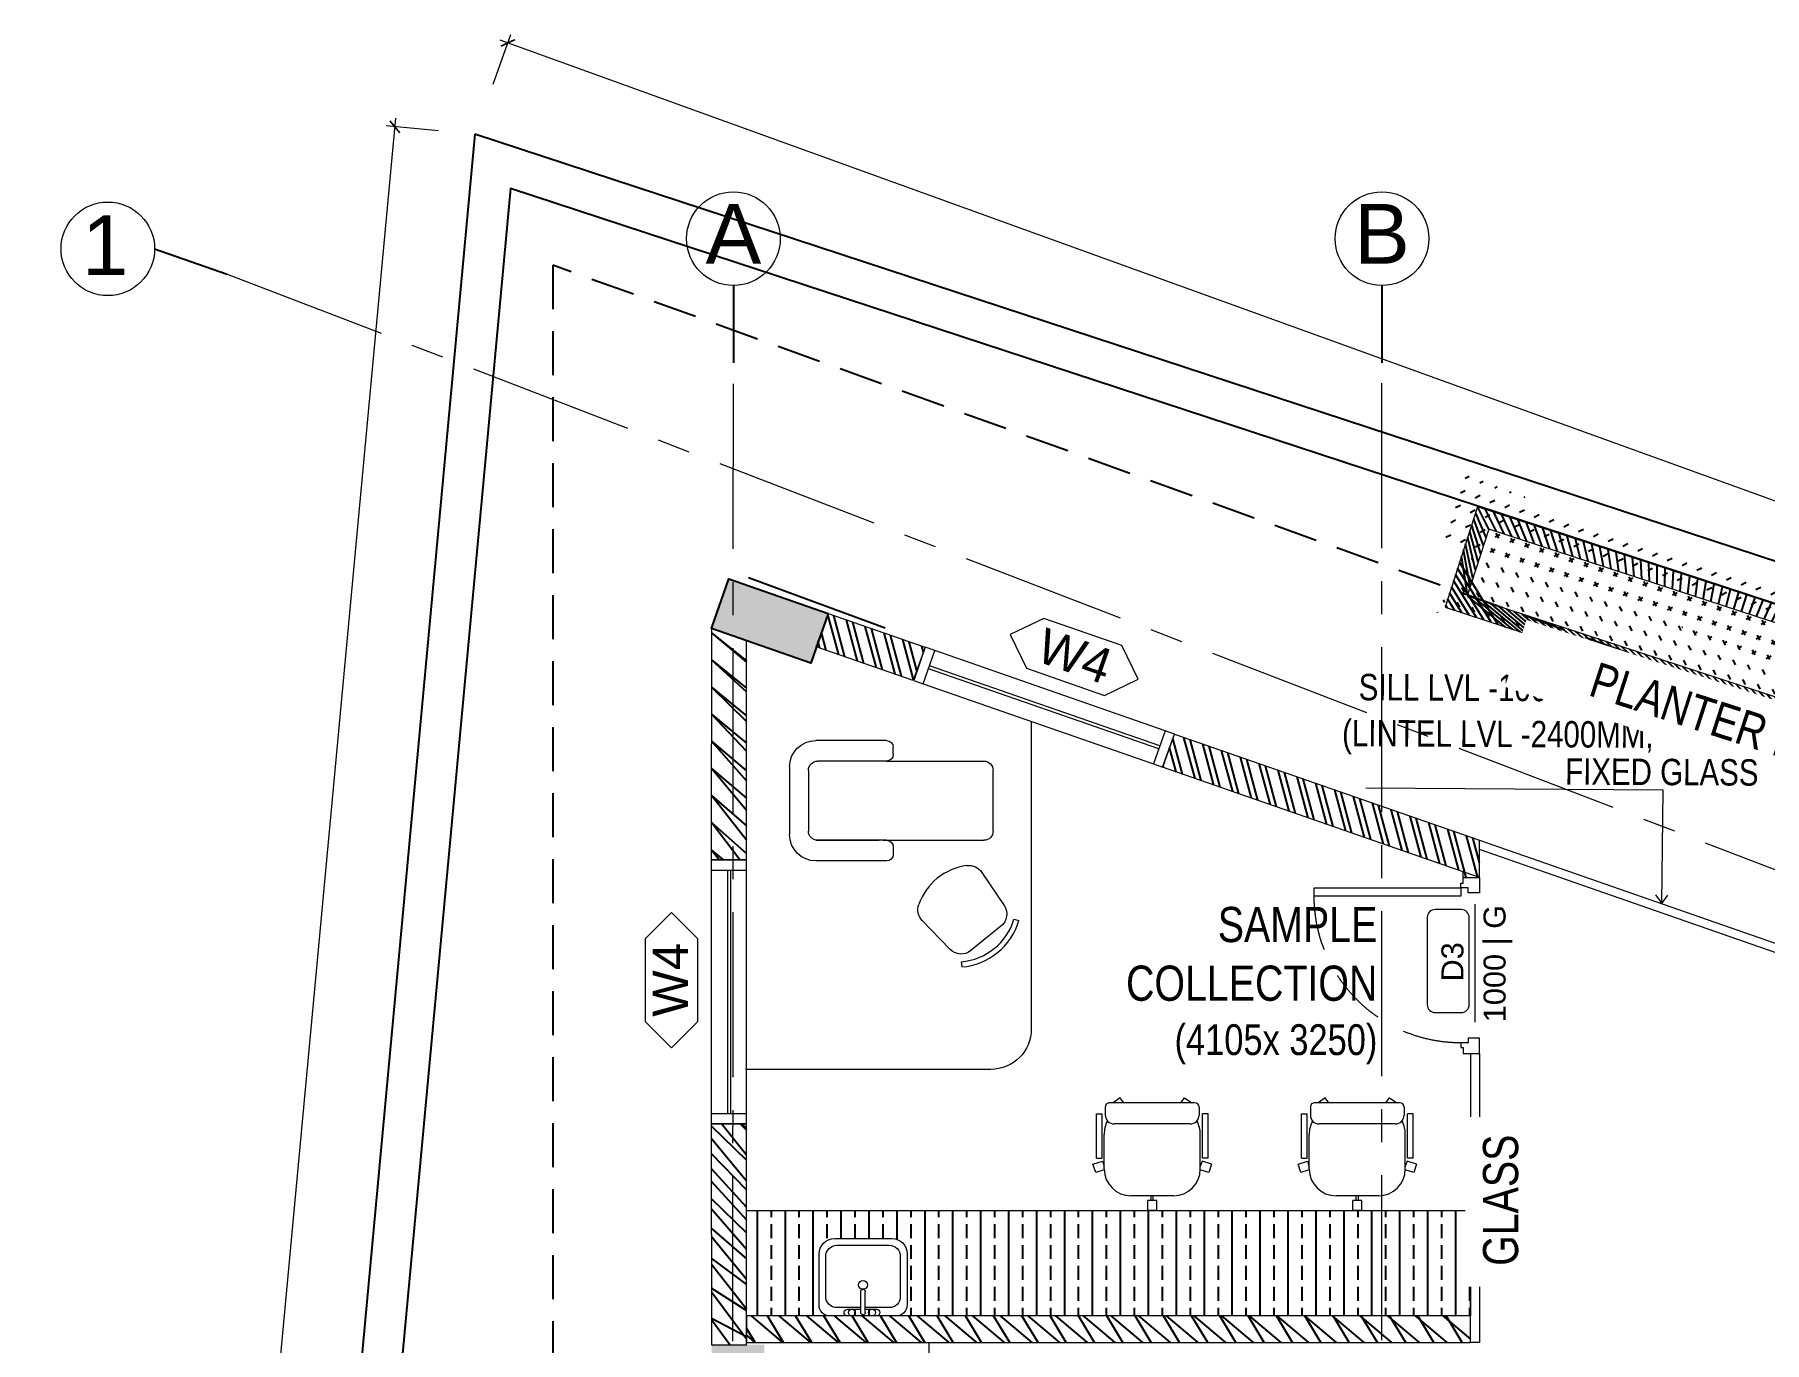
# Model space of a CAD drawing. Header units: metres. Extents: x 60101 to 1133747, y -540 to 107947.
# Drawn here: x 560354 to 570184, y 100517 to 107947 of the extents above; entities that cross this region are included whole.
import ezdxf
from ezdxf.enums import TextEntityAlignment as Align

# ---------------------------------------------------------------- set-up
doc = ezdxf.new("R2010")
doc.units = ezdxf.units.M
doc.header["$LTSCALE"] = 5
doc.header["$PDMODE"] = 3
doc.header["$PDSIZE"] = 20
for name, pattern in [('CENTER', [2, 1.25, -0.25, 0.25, -0.25]), ('DASHED', [0.75, 0.5, -0.25]), ('HIDDEN', [0.375, 0.25, -0.125])]:
    doc.linetypes.add(name, pattern=pattern)
for name, color, linetype in [('A-COLUMN', 3, 'Continuous'), ('A-DIM', 2, 'Continuous'), ('A-hatch', 251, 'Continuous'), ('A-PLOT BOUNDARY', 1, 'Continuous'), ('A-TEXT', 3, 'Continuous'), ('A-TEXT-DOOR', 11, 'Continuous'), ('A-WALL-ELEV', 134, 'Continuous')]:
    doc.layers.add(name, color=color, linetype=linetype)
for name, color, linetype, lineweight in [('A-Door', 11, 'Continuous', 15), ('A-DOOR-FRAM', 11, 'Continuous', 9), ('A-FLOR-GRID', 252, 'CENTER', 9), ('A-FURN-FREE', 253, 'Continuous', 5), ('A-Furniture', 252, 'Continuous', 5), ('A-WALL-FULL', 4, 'Continuous', 15), ('A-WIND', 152, 'Continuous', 5)]:
    doc.layers.add(name, color=color, linetype=linetype, lineweight=lineweight)
doc.styles.add('Arial', font='arial.ttf', dxfattribs={"height": 135})
doc.styles.add('CEN GOTHIC', font='GOTHIC.TTF', dxfattribs={"width": 0.7})
doc.styles.add('century', font='GOTHIC.TTF', dxfattribs={"width": 0.8})
doc.styles.get("Standard").update_dxf_attribs({"font": 'arial.ttf'})
doc.linetypes.add('ZIGZAG', pattern='A,0.0001,-0.2,[131,ltypeshp.shx,S=0.2,R=0,X=-0.2,Y=0],-0.4,[131,ltypeshp.shx,S=0.2,R=180,X=0.2,Y=0],-0.2', length=0.8001)
doc.dimstyles.new('1-50', dxfattribs={"dimscale": 50, "dimtxt": 5, "dimasz": 1.25, "dimexe": 1, "dimexo": 1, "dimgap": 0, "dimtad": 0, "dimdec": 0, "dimrnd": 5, "dimzin": 12, "dimdsep": 46, "dimtxsty": 'CEN GOTHIC', "dimblk": 'ARCHTICK', "dimcen": 1, "dimdle": 1, "dimclrd": 6, "dimclre": 6, "dimclrt": 256, "dimadec": 0, "dimazin": 3, "dimtfac": 1, "dimtdec": 0, "dimtmove": 1, "dimatfit": 2, "dimfxl": 5, "dimfxlon": 1, "dimtvp": 0.75, "dimtolj": 1, "dimtzin": 12, "dimlwd": 18, "dimlwe": 18, "dimarcsym": 0})

# ---------------------------------------------------------------- blocks, each defined once
blk = doc.blocks.new('_ArchTick')
at = {"color": 0, "linetype": 'ByBlock', "const_width": 0.15}
blk.add_lwpolyline([(-0.5, -0.5), (0.5, 0.5)], dxfattribs=at)
blk = doc.blocks.new('*D406')
at = {"layer": 'A-DIM', "color": 6, "lineweight": 18, "transparency": 16777216}
for p, q in [((562958.9981315618, 107665.2468541595), (563060.9292262372, 107947.3993872657)), ((586245.5647379939, 99252.68645891873), (586347.4958326693, 99534.83899202495))]:
    blk.add_line(p, q, dxfattribs=at)
at = {"layer": 'A-DIM', "lineweight": 18, "transparency": 16777216}
blk.add_line((562996.9152882736, 107917.3624808606), (586377.5327390746, 99470.82505406131), dxfattribs=at)
at = {"layer": 'Defpoints', "color": 0, "transparency": 16777216}
for p in [(562856.41667273, 107381.2940667272), (586330.5073168902, 99487.81356984057), (586142.9832791621, 98968.73367148644)]:
    blk.add_point(p, dxfattribs=at)
at = {"layer": 'A-DIM', "lineweight": 18, "transparency": 16777216, "xscale": 62.5, "yscale": 62.5, "zscale": 62.5}
for p, rotation in [((563043.940710458, 107900.3739650813), 160.1371189231768), ((586330.5073168902, 99487.81356984057), 340.1371189231768)]:
    blk.add_blockref('_ArchTick', p, dxfattribs=dict(at, rotation=rotation))
at = {"layer": 'A-DIM', "transparency": 16777216, "insert": (574821.0475531655, 104064.5268602967), "char_height": 500, "attachment_point": 5, "rotation": 340.13711892317684, "style": 'century'}
blk.add_mtext('\\A1;24760', dxfattribs=at)
blk = doc.blocks.new('*D408')
at = {"layer": 'A-DIM', "lineweight": 18, "transparency": 16777216}
blk.add_line((562405.6589005498, 107473.3003831497), (560398.883098608, 85900.47101871658), dxfattribs=at)
at = {"layer": 'A-DIM', "color": 6, "lineweight": 18, "transparency": 16777216}
for p, q in [((562649.9530328251, 107400.359469145), (562351.2426692755, 107428.1464932407)), ((560613.7005144248, 85930.7038609361), (560353.729208699, 85954.88724999076))]:
    blk.add_line(p, q, dxfattribs=at)
at = {"layer": 'Defpoints', "color": 0, "transparency": 16777216}
for p in [(562856.2289852435, 107381.1709991098), (560403.5142692906, 85950.25607930816), (560858.715524667, 85907.91175585985, -286.9999999999919)]:
    blk.add_point(p, dxfattribs=at)
at = {"layer": 'A-DIM', "lineweight": 18, "transparency": 16777216, "xscale": 62.5, "yscale": 62.5, "zscale": 62.5}
for p, rotation in [((562401.0277298671, 107423.5153225581), 84.68545175657553), ((560403.5142692906, 85950.25607930816), 264.6854517565756)]:
    blk.add_blockref('_ArchTick', p, dxfattribs=dict(at, rotation=rotation))
at = {"layer": 'A-DIM', "transparency": 16777216, "insert": (561092.9580822703, 97614.09695232152), "char_height": 500, "attachment_point": 5, "rotation": 84.68545175657556, "style": 'century'}
blk.add_mtext('\\A1;21565', dxfattribs=at)
blk = doc.blocks.new('M_Chair-Executive - M_Chair-Executive-V26-GFC -  Fourth Floor Plan')
at = {"layer": 'A-FURN-FREE', "lineweight": 18}
for p, q in [((115.5908196721315, 364.646174354877), (115.5908196721315, 308.2456289238302)), ((115.5908196721315, 364.646174354877), (166.3908196721315, 364.646174354877)), ((115.5908196721315, 308.2456289238302), (166.3908196721315, 308.2456289238302)), ((134.6408196721315, 308.2456289238302), (134.6408196721315, 281.8961016398467)), ((134.6408196721315, 308.2456289238302), (147.3408196721315, 308.2456289238302)), ((147.3408196721315, 308.2456289238302), (147.3408196721315, 281.8961016398467)), ((166.3908196721315, 364.646174354877), (166.3908196721315, 308.2456289238302)), ((20.34081967212921, 281.8961016398467), (261.6408196721297, 281.8961016398467)), ((134.6408196721315, 281.8961016398467), (147.3408196721315, 281.8961016398467)), ((-195.6387090361035, 101.616325354607), (-179.940645721856, 149.9299963824008)), ((-195.6387090361035, 101.616325354607), (-141.9986027813056, 84.18759832439719)), ((-179.940645721856, 149.9299963824008), (-131.9819499676502, 134.3472715262178)), ((-141.9986027813056, 84.18759832439719), (-132.0591803278699, 114.7779951783658)), ((-132.0591803278699, 129.4961016398466), (-132.0591803278699, -66.2343544817221)), ((413.9635893119103, 134.3472715262159), (461.9222850661203, 149.9299963823989)), ((414.0408196721297, 129.4961016398478), (414.0408196721297, -66.23435448172205)), ((423.9802421255694, 84.18759832439548), (414.0408196721297, 114.7779951783781)), ((477.6203483803674, 101.616325354605), (423.9802421255694, 84.18759832439548)), ((461.9222850661203, 149.9299963823989), (477.6203483803674, 101.616325354605)), ((-176.5091803278681, 68.35410443776004), (-176.5091803278681, -184.2540983606481)), ((-176.5091803278681, 68.35410443776004), (-144.6103979303411, 68.35410443776004)), ((-144.6103979303411, 68.35410443776004), (-144.6103979303411, -184.2540983606481)), ((426.1671960811432, 68.35410443776011), (426.1671960811432, -184.2540983606479)), ((458.4908196721311, 68.35410443776011), (426.1671960811432, 68.35410443776011)), ((458.4908196721311, 68.35410443776011), (458.4908196721311, -184.2540983606479)), ((-176.5091803278681, -184.2540983606481), (-144.6103979303411, -184.2540983606481)), ((-125.4879605163103, -222.0744894145643), (-125.4879605163103, -176.9661237158196)), ((-74.80949254781511, -126.2876557473241), (356.7839817841806, -126.2876557473241)), ((407.45768301408, -222.0745564381705), (407.45768301408, -176.9613569772231)), ((458.4908196721311, -184.2540983606479), (426.1671960811432, -184.2540983606479)), ((-100.2546771405008, -247.3077727903738), (382.2244666618767, -247.3077727903738)), ((-41.65767068641718, -275.6612393557891), (-83.8499246672543, -247.3077727903738)), ((-21.05767141026481, -247.3077727903738), (-41.65767068641718, -275.6612393557891)), ((303.0393107545248, -247.3077727903738), (323.6393100306777, -275.6612393557903)), ((323.6393100306777, -275.6612393557903), (362.6645087940011, -247.3077727903738))]:
    blk.add_line(p, q, dxfattribs=at)
for centre, radius, start, end in [((20.34081967213017, 129.4961016398466), 152.3999999999999, 90.00000000000031, 180.0000000000001), ((261.6408196721297, 129.4961016398468), 152.4000000000001, 3.116943587834246e-13, 90.00000000000006), ((45.74081967213009, -66.2343544817221), 177.8000000000002, 179.9999999999999, 206.1658425583597), ((236.2408196721296, -66.23435448172204), 177.8, 333.8316017616065, 5.088887490341627e-14), ((-74.80949254781478, -176.9661237158196), 50.67846796849552, 90.00000000000031, 180), ((356.7839817841806, -176.9613569772234), 50.67370122989944, 3.116943587834246e-13, 90.00000000000006), ((-100.2546771405008, -222.0744894145643), 25.2332833758095, 180, 269.9999999999997), ((382.2244666618767, -222.0745564381705), 25.23321635220332, 269.9999999999994, 6.361109362927034e-14)]:
    blk.add_arc(centre, radius, start, end, dxfattribs=at)
blk = doc.blocks.new('M_Sink Vanity-Square - WB - 500 x 440mm-V46-GFC - Ground floor Plan')
at = {"layer": 'A-FURN-FREE'}
for p, q in [((-234.3107593304012, 116.6454011136375), (-234.3107593304012, -170.9545989909384)), ((-234.3107593304012, 116.6454011136375), (-234.3107593304012, -170.9545989909384)), ((202.1892405650578, 180.1454011136375), (-170.8107593304012, 180.1454011136375)), ((202.1892405650578, 180.1454011136375), (-170.8107593304012, 180.1454011136375)), ((2.98924056510441, 132.5204011136375), (-132.7107594349654, 132.5204011136375)), ((91.8892405651277, 180.1454011136375), (-73.21075943496544, 180.1454011136375)), ((-73.21075943496544, 142.0454011136317), (2.98924056510441, 142.0454011136317)), ((2.98924056510441, 160.7447659797035), (2.98924056510441, 40.39062213280704)), ((28.38924056501128, 160.7447659797035), (28.38924056501128, 40.39062213280704)), ((28.38924056501128, 142.0454011136317), (91.8892405651277, 142.0454011136317)), ((164.0892405650811, 132.5204011136375), (28.38924056501128, 132.5204011136375)), ((265.6892405650578, -175.504531777493), (265.6892405650578, 116.6454011136375)), ((265.6892405650578, -175.504531777493), (265.6892405650578, 116.6454011136375)), ((-196.2107594349654, 69.02040111363749), (-196.2107594349654, -158.2545988863567)), ((227.5892405650811, -158.2545988863567), (227.5892405650811, 69.02040111363749)), ((-145.4107594349189, -259.8545988863625), (181.3391734561883, -259.8545988863625)), ((-145.4107594349189, -259.8545988863625), (181.3391734561883, -259.8545988863625)), ((-132.7107594349654, -221.7545988863567), (164.0892405650811, -221.7545988863567))]:
    blk.add_line(p, q, dxfattribs=at)
for centre, radius, start, end in [((-170.8107593304012, 116.6454011136375), 63.49999999999954, 90, 180), ((-170.8107593304012, 116.6454011136375), 63.49999999999954, 90, 180), ((-132.7107594349654, 69.02040111363749), 63.49999999999611, 90, 180), ((-73.21075943496544, 161.0954011136491), 19.04999999999997, 90, 270), ((-47.81075943494216, 161.0954011136491), 19.04999999999992, 0, 180), ((-47.81075943494216, 161.0954011136491), 19.04999999999992, 180, 0), ((15.68924056505784, 160.7447659797035), 12.70000000000006, 0, 180), ((66.48924056510441, 161.0954011136491), 19.04999999999997, 0, 180), ((66.48924056510441, 161.0954011136491), 19.04999999999995, 180, 0), ((91.8892405651277, 161.0954011136491), 19.04999999999968, 270, 90), ((164.0892405650811, 69.02040111363749), 63.50000000000037, 0, 90), ((202.1892405650578, 116.6454011136375), 63.50000000000972, 0, 90), ((202.1892405650578, 116.6454011136375), 63.50000000000965, 0, 90), ((15.68924056505784, 3.175000000017462), 25.39999999999996, 0, 180), ((15.68924056505784, 3.175000000017462), 25.39999999999995, 180, 0), ((15.68924056505784, 40.39062213280704), 12.70000000000003, 180, 0), ((-145.4107594349189, -170.9545989909384), 88.89999989542437, 180, 270), ((-145.4107594349189, -170.9545989909384), 88.89999989542432, 180, 270), ((-132.7107594349654, -158.2545988863567), 63.50000000000221, 180, 270), ((164.0892405650811, -158.2545988863567), 63.49999999999918, 270, 0), ((181.3391734561883, -175.504531777493), 84.35006710885858, 270, 0), ((181.3391734561883, -175.504531777493), 84.35006710885851, 270, 0)]:
    blk.add_arc(centre, radius, start, end, dxfattribs=at)
blk = doc.blocks.new('COLB')
at = {"layer": 'A-hatch'}
h = blk.add_hatch(color=256, dxfattribs=at)
h.paths.add_polyline_path([(-12242.1729319474, -6449.584338811954), (-11943.38623918814, -6449.584338811954), (-11943.38623918814, -7047.157724330551), (-12242.1729319474, -7047.157724330551)])
h.paths.add_polyline_path([(-8544.687609050947, -7047.157724330551), (-8544.687609050947, -6748.371031571252), (-7947.114223532379, -6748.371031571252), (-7947.114223532379, -7047.157724330551)])
h.paths.add_polyline_path([(-5332.730661888549, -7047.157724330449), (-5332.730661888549, -6748.371031571165), (-4735.157276369922, -6748.371031571165), (-4735.157276369922, -7047.157724330449)])
h.paths.add_polyline_path([(-1896.683695156651, -7047.157724330551), (-1896.683695156651, -6748.371031571252), (-1299.110309638025, -6748.371031571252), (-1299.110309638025, -7047.157724330551)])
h.paths.add_polyline_path([(1726.104954549635, -7047.157724330551), (1726.104954549635, -6748.371031571252), (2323.678340068262, -6748.371031571252), (2323.678340068262, -7047.157724330551)])
h.paths.add_polyline_path([(6544.040375293465, -6449.584338811954), (6842.827068052778, -6449.584338811954), (6842.827068052778, -7047.157724330551), (6544.040375293465, -7047.157724330551)])
h.paths.add_polyline_path([(6544.040375293465, 273.1162482721993), (6842.827068052778, 273.1162482721993), (6842.827068052778, -324.4571372463979), (6544.040375293465, -324.4571372463979)])
h.paths.add_polyline_path([(6544.040375293465, 2364.62309758726), (6842.827068052778, 2364.62309758726), (6842.827068052778, 1767.049712068663), (6544.040375293465, 1767.049712068663)])
h.paths.add_polyline_path([(-5332.730661888549, -2714.750679320758), (-5332.730661888549, -2415.963986561459), (-4735.157276369922, -2415.963986561459), (-4735.157276369922, -2714.750679320758)])
h.paths.add_polyline_path([(-12242.17293194722, -3461.717411218997), (-11943.38623918791, -3461.717411218997), (-11943.38623918791, -4059.290796737594), (-12242.17293194722, -4059.290796737594)])
h.paths.add_polyline_path([(-12242.17293194722, 273.1162482721993), (-11943.38623918791, 273.1162482721993), (-11943.38623918791, -324.4571372463979), (-12242.17293194722, -324.4571372463979)])
h.paths.add_polyline_path([(-12242.17293194722, 6024.760083888628), (-11943.38623918791, 6024.760083888628), (-11943.38623918791, 5427.186698370046), (-12242.17293194722, 5427.186698370046)])
h.paths.add_polyline_path([(-11579.59782048588, 10179.28237007686), (-11677.79279493995, 9897.092301573313), (-12242.1729319474, 10093.48225048141), (-12143.97795749333, 10375.67231898494)])
h.paths.add_polyline_path([(-4735.157276369922, 7797.590952145183), (-4833.352250823868, 7515.400883641647), (-5397.732387830736, 7711.790832549319), (-5299.537413376675, 7993.980901052855)])
h.paths.add_polyline_path([(-5332.730661888549, 2140.53307801779), (-5332.730661888549, 2439.319770777089), (-4735.157276369922, 2439.319770777089), (-4735.157276369922, 2140.53307801779)])
h.paths.add_polyline_path([(2024.421654564328, 5443.986474552643), (1926.226680110442, 5161.796406049107), (1361.846543103573, 5358.186354956779), (1460.041517557635, 5640.376423460315)])
at = {"layer": 'A-COLUMN', "ltscale": 10}
blk.add_lwpolyline([(-11579.59782048588, 10179.28237007686), (-11677.79279493995, 9897.092301573313), (-12242.1729319474, 10093.48225048141), (-12143.97795749333, 10375.67231898494)], close=True, dxfattribs=at)
blk = doc.blocks.new('COL.CEN')
at = {"layer": 'A-FLOR-GRID', "ltscale": 150}
for p, q in [((-10026.3743896058, 23900.63967903374), (13356.59099061473, 14904.74970885021)), ((-7160.37777185766, 2838.481879102183), (-7148.735666283264, 23396.51957174162)), ((-3463.139588594902, 2842.77133483591), (-3463.139588594902, 23396.51957174162))]:
    blk.add_line(p, q, dxfattribs=at)
at = {"layer": 'A-Furniture', "ltscale": 0.05}
for centre in [(-10704.05327657484, 24043.88309587457), (-7148.735666283264, 24101.89026919582), (-3463.139588594902, 24101.89026919582)]:
    blk.add_circle(centre, 266.0298200406714, dxfattribs=at)
at = {"layer": 'A-WALL-ELEV', "ltscale": 0.1}
for p, q in [((-10438.02345653417, 24043.88309587457), (-10026.3743896058, 23900.63967903374)), ((-7148.735666283264, 23835.86044915515), (-7148.735666283264, 23396.51957174162)), ((-3463.139588594902, 23835.86044915515), (-3463.139588594902, 23396.51957174162))]:
    blk.add_line(p, q, dxfattribs=at)
at = {"layer": 'A-TEXT'}
for s, p in [('A', (-7307.121457776843, 23959.44393142841)), ('B', (-3621.525380088482, 23959.44393142841)), ('1', (-10850.4043794216, 23895.13426189072))]:
    blk.add_text(s, height=340, dxfattribs=at).set_placement(p)
blk = doc.blocks.new('COL WITH GRID')
at = {"layer": 'A-DIM'}
blk.add_blockref('COLB', (-3122.886414690875, 10035.48507749528), dxfattribs=at)
at = {"layer": 'A-TEXT'}
blk.add_blockref('COL.CEN', (-8092.389425362577, -1757.19115636585), dxfattribs=at)
blk = doc.blocks.new('WINDOW SYMBOL')
at = {"layer": 'A-Furniture'}
blk.add_lwpolyline([(-234.8076211353473, 299.9999999999418), (-384.8076211353473, 149.9999999999709), (-234.8076211353473, -2.91038304567337e-11), (234.8076211353473, 0), (384.8076211353473, 149.9999999999709), (234.8076211353473, 299.9999999999418)], close=True, dxfattribs=at)
at = {"layer": 'A-COLUMN', "style": 'Arial'}
blk.add_attdef('WN', text='', height=200, dxfattribs=at).set_placement((2.31291986850556, 56.46017627458787), align=Align.CENTER)
blk = doc.blocks.new('COLW4')
at = {"layer": 'A-Furniture'}
for p, q in [((-200.0000000002037, 1045.313405874025), (-199.9999999998545, -340.3869384309655)), ((8.731149137020111e-11, -340.3869384309655), (-3.201421350240707e-10, 1045.313405874025))]:
    blk.add_line(p, q, dxfattribs=at)
for points in [[(1.455191522836685e-10, 1045.313405874025), (1.455191522836685e-10, 1102.463233515926), (-199.9999999998545, 1102.463233515926), (-199.9999999998545, 1045.313405874025)], [(8.731149137020111e-11, -397.5367660724005), (8.731149137020111e-11, -340.3869384309655), (-199.9999999998545, -340.3869384309655), (-199.9999999998545, -397.5367660724005)]]:
    blk.add_lwpolyline(points, close=True, dxfattribs=at)
at = {"layer": 'A-WIND'}
for points in [[(-108.8681940100796, 1045.313405874025), (-108.8681940097304, -340.3869384309655)], [(-90.44259509028052, 1045.313405874025), (-90.44259508993127, -340.3869384309655)]]:
    blk.add_lwpolyline(points, dxfattribs=at)
at = {"layer": 'A-WALL-FULL', "rotation": 90}
blk.add_blockref('WINDOW SYMBOL', (-276.475542711938, 419.23936449147), dxfattribs=at).add_auto_attribs({'WN': 'W4'})
blk = doc.blocks.new('CHAIR1')
at = {"layer": 'A-FURN-FREE'}
for p, q in [((527.487072173506, 223.5729166660458), (555.8742031808943, 242.9956905134022)), ((527.487072173506, -223.5729166660458), (555.8742031808943, -242.9956905134022))]:
    blk.add_line(p, q, dxfattribs=at)
blk.add_lwpolyline([(57.78737914562225, 204.2636756431311, -0.2838044351802746), (154.6206205263734, 253.0051443465054), (416.0407490450889, 230.2729592584074, -0.3890307372447043), (510.2891555055976, 127.4733835626394), (510.2891555055976, -127.4733835626394, -0.3890307372447047), (416.0407490450889, -230.2729592584074), (154.6206205263734, -253.0051443465054, -0.2838044351802786), (57.78737914562225, -204.2636756431311)], format="xyb", dxfattribs=at)
for centre, radius, start, end in [((200.7266555074602, 0), 430.3216079010089, 325.6196553000919, 34.38034469990809), ((389.6731711234897, 0), 389.7073621372094, 148.3892089342956, 211.6107910659376), ((200.7266555074602, 0), 395.9257745676759, 325.6196553000287, 34.38034469997125)]:
    blk.add_arc(centre, radius, start, end, dxfattribs=at)
blk = doc.blocks.new('SRTHJHH')
at = {"layer": 'A-FURN-FREE'}
for p, q in [((9392087.981235964, -8216676.737962688), (9392600.539830143, -8216676.737962688)), ((9392114.260533052, -8216819.245596056), (9392574.260533055, -8216819.245596056)), ((9391887.981235964, -8217412.390508111), (9391887.981235964, -8216876.737962686)), ((9392044.260533055, -8217412.390508111), (9392044.260533055, -8216889.245596054)), ((9392644.260533052, -8216878.924260386), (9392644.260533052, -8217355.254369118)), ((9392644.260533052, -8217349.24559605), (9392644.260533052, -8216889.245596054)), ((9392644.260533052, -8217412.390508111), (9392644.260533052, -8216889.245596054)), ((9392800.539830146, -8217412.390508111), (9392800.539830146, -8216876.737962686)), ((9391994.260533052, -8217462.390508112), (9391937.981235964, -8217462.390508112)), ((9392044.260533055, -8217412.390508111), (9392044.260533052, -8218149.245596034)), ((9392644.260533052, -8217386.621118295), (9392644.260533055, -8218149.245596034)), ((9392694.260533055, -8217462.390508112), (9392750.53983015, -8217462.390508112)), ((9392574.260533055, -8218219.245596034), (9392114.260533052, -8218219.245596034))]:
    blk.add_line(p, q, dxfattribs=at)
for centre, radius, start, end in [((9392087.981235964, -8216876.737962686), 200, 90, 180), ((9392600.539830143, -8216876.737962686), 200, 0, 90), ((9392114.260533052, -8216889.245596054), 70.00000000000001, 90, 180), ((9392574.260533055, -8216889.245596054), 70.00000000000001, 0, 90), ((9392574.260533055, -8216889.245596054), 70.00000000000001, 0, 90), ((9391937.981235964, -8217412.390508111), 50.00000000000001, 180, 270), ((9391994.260533052, -8217412.390508111), 50.00000000000001, 270, 0), ((9392694.260533055, -8217412.390508111), 50.00000000000001, 180, 270), ((9392750.53983015, -8217412.390508111), 50.00000000000001, 270, 0), ((9392114.260533052, -8218149.245596034), 70.00000000000001, 180, 270), ((9392574.260533055, -8218149.245596034), 70.00000000000001, 270, 0), ((9392574.260533055, -8218149.245596034), 70.00000000000001, 270, 0)]:
    blk.add_arc(centre, radius, start, end, dxfattribs=at)
blk = doc.blocks.new('Inf_door_Flush frame  3D - 750X2250 D1-W-1734027-GFC - Second Floor Plan')
at = {"layer": 'A-Door'}
for p, q in [((-375.0000000000083, -18.9999999999973), (-375.0000000000083, 50)), ((-375.0000000000083, 50), (-310.0000000000078, 50)), ((-330.0000000000093, 3.00000000000277), (-330.0000000000093, -28.99999999999726)), ((-310.0000000000078, 3.00000000000277), (-330.0000000000093, 3.00000000000277)), ((-310.0000000000078, 50), (-310.0000000000078, 3.00000000000277)), ((309.9999999999885, 50), (309.9999999999885, 3.00000000000277)), ((374.9999999999914, 50), (309.9999999999885, 50)), ((309.9999999999885, 3.00000000000277), (329.9999999999899, 3.00000000000277)), ((329.9999999999899, 3.00000000000277), (329.9999999999899, -28.99999999999726)), ((374.9999999999914, -18.9999999999973), (374.9999999999914, 50)), ((-350.0000000000082, -18.9999999999973), (-375.0000000000083, -18.9999999999973)), ((-350.0000000000082, -28.99999999999726), (-350.0000000000082, -18.9999999999973)), ((-330.0000000000093, -28.99999999999726), (-350.0000000000082, -28.99999999999726)), ((294.9999999999887, -28.99999999999726), (294.9999999999887, -653.999999999992)), ((329.9999999999899, -28.99999999999726), (294.9999999999887, -28.99999999999726)), ((329.9999999999899, -653.9999999999923), (329.9999999999899, -28.99999999999733)), ((329.9999999999899, -28.99999999999726), (349.9999999999919, -28.99999999999726)), ((349.9999999999919, -18.9999999999973), (374.9999999999914, -18.9999999999973)), ((349.9999999999919, -28.99999999999726), (349.9999999999919, -18.9999999999973)), ((294.9999999999887, -653.9999999999923), (329.9999999999899, -653.9999999999923))]:
    blk.add_line(p, q, dxfattribs=at)
at = {"layer": 'A-Door', "linetype": 'DASHED', "ltscale": 100}
blk.add_arc((294.9999999999878, -28.99999999999524), 624.9999999999977, 180.0000000000001, 269.9999999999998, dxfattribs=at)
blk = doc.blocks.new('DOOR-NAME-NEW')
at = {"layer": 'A-DOOR-FRAM'}
blk.add_line((-323.1754923953122, 0), (346.4791159013603, 0), dxfattribs=at)
blk.add_lwpolyline([(-292.6930766478181, 225.0774963833392, -0.414213562373095), (-247.6930766478181, 270.0774963833392), (247.6930766478181, 270.0774963833392, -0.414213562373095), (292.6930766478181, 225.0774963833392), (292.6930766478181, 76.6205697208643, -0.414213562373095), (247.6930766478181, 31.6205697208643), (-247.6930766478181, 31.6205697208643, -0.414213562373095), (-292.6930766478181, 76.6205697208643)], format="xyb", close=True, dxfattribs=at)
at = {"layer": 'A-TEXT', "color": 30, "true_color": 0xff8c1a, "style": 'Arial'}
for tag, p in [('D5C', (-1.303779687732458, 77.316281799227)), ('DSIZE', (7.30733803845942, -210))]:
    blk.add_attdef(tag, text='', height=150, dxfattribs=at).set_placement(p, align=Align.CENTER)

msp = doc.modelspace()

# ---------------------------------------------------------------- hatches: boundary and pattern name
at = {"layer": 'A-hatch'}
h = msp.add_hatch(dxfattribs=at)
h.set_pattern_fill('ANSI31', color=256, scale=250, angle=71.87999243443662)
h.set_pattern_definition([(116.8799924344366, (-824730562.0106292, -1762819504.171422), (-27.87360826491622, -14.12885212230611), [])])
h.paths.add_polyline_path([(571470.127267306, 104205.2351282321), (568618.9057089388, 105138.2601145548), (568494.5023774293, 104758.0972401058), (571345.7239357964, 103825.0722537831)], flags=16)
h.paths.add_polyline_path([(571596.2688187957, 104269.1750139669), (568555.2093898095, 105264.3219620565), (568368.604392545, 104694.0776503831), (571409.6638215311, 103698.9307022935)])
h = msp.add_hatch(dxfattribs=at)
h.set_pattern_fill('CROSS', color=256, scale=250, angle=26.87999243443662)
h.set_pattern_definition([(26.87999243443663, (-824730562.0106292, -1762819504.171422), (27.48951228522023, 84.00492077444467), [31.25, -93.74999999999999]), (116.8799924344366, (-824730541.009399, -1762819511.043799), (-84.00492077444467, 27.48951228522024), [31.25, -93.74999999999999])])
h.paths.add_polyline_path([(571470.127267306, 104205.2351282321), (568618.9057089388, 105138.2601145548), (568494.5023774293, 104758.0972401058), (571345.7239357964, 103825.0722537831)])
h = msp.add_hatch(dxfattribs=at)
h.set_pattern_fill('ANSI32', color=256, scale=250, angle=59.99999999999999)
h.set_pattern_definition([(105, (650408.7978274587, 96537.34567212663), (-90.55554621460017, -24.26428547836132), []), (105, (650430.8949143353, 96575.61894940934), (-90.55554621460017, -24.26428547836132), [])])
h.paths.add_polyline_path([(564863.8732844654, 104658.3357322176), (565415.3800697747, 104466.4253826369), (565347.5877940122, 104278.2526448549), (564794.5069087509, 104468.3700652083)])
h = msp.add_hatch(dxfattribs=at)
h.set_pattern_fill('ANSI32', color=256, scale=300, angle=90)
h.set_pattern_definition([(135, (-235513473.4850852, -1932085030.687186), (-79.5495128834866, -79.5495128834866), []), (135, (-235513473.4850852, -1932084977.654177), (-79.5495128834866, -79.5495128834866), [])])
h.paths.add_polyline_path([(564399.5518028515, 104503.5483863121), (564201.2981730038, 104572.5356126222), (564199.5518028515, 103258.024735706), (564399.5518028515, 103258.024735706)])
h = msp.add_hatch(dxfattribs=at)
h.set_pattern_fill('ANSI32', color=256, scale=250, angle=59.99999999999999)
h.set_pattern_definition([(105, (650722.3985907254, 96425.2086132414), (-90.55554621460017, -24.26428547836132), []), (105, (650744.495677602, 96463.48189052411), (-90.55554621460017, -24.26428547836132), [])])
h.paths.add_polyline_path([(568472.308364714, 103190.9292736134), (568472.308364714, 103158.9156109863), (568564.3083646867, 103158.9156109958), (568564.3083646867, 103370.6783383971), (566832.0063974096, 103973.4754117511), (566764.0648474875, 103785.3546175842)])
h = msp.add_hatch(dxfattribs=at)
h.set_pattern_fill('ANSI32', color=256, scale=300, angle=90)
h.set_pattern_definition([(135, (-235513483.0194173, -1932085762.069545), (-79.5495128834866, -79.5495128834866), []), (135, (-235513483.0194173, -1932085709.036536), (-79.5495128834866, -79.5495128834866), [])])
h.paths.add_polyline_path([(564399.5518028515, 101758.0247361177), (564199.59070757, 101758.0224115942), (564201.2981730041, 100503.8134460294), (564399.5518028515, 100503.8134460294)])
at = {"layer": 'A-hatch', "ltscale": 50}
h = msp.add_hatch(dxfattribs=at)
h.set_pattern_fill('ANSI33', color=256, scale=25, angle=45)
h.set_pattern_definition([(90, (311731.4521444021, 36498.73619774706), (-158.75, 0), []), (90, (311810.8271786873, 36578.11123203229), (-158.75, 0), [79.375, -39.6875])])
edge = h.paths.add_edge_path()
edge.add_arc((564913.4181687429, 100778.3037448525), 63.4999999999709, 180, 270.0000000000525)
edge.add_line((564913.4181687429, 100714.8037448525), (565049.118168743, 100714.8037448525))
edge.add_line((565049.118168743, 100714.8037448525), (565049.1181687429, 100806.9335238334))
edge.add_arc((565061.8181687429, 100806.9335238639), 12.70000000001164, 107.5792399431684, 180, ccw=False)
edge.add_arc((565061.8181687429, 100844.1491459661), 25.39999999994625, -81.3144076453741, 261.31440745897964, ccw=False)
edge.add_arc((565061.8181687428, 100806.9335238333), 12.70000000017566, 5.580886863754131e-10, 72.42076037422322, ccw=False)
edge.add_line((565074.518168743, 100806.9335238334), (565074.518168743, 100714.8037448525))
edge.add_line((565074.518168743, 100714.8037448525), (565210.218168743, 100714.8037448525))
edge.add_arc((565210.218168743, 100778.3037448525), 63.49999999999272, 270, 360.0000000000066)
edge.add_line((565273.718168743, 100778.3037448525), (565273.718168743, 101005.5787448525))
edge.add_arc((565210.218168743, 101005.5787448526), 63.5, 0, 90.00000000001312)
edge.add_line((565210.218168743, 101069.0787448526), (564913.4181687429, 101069.0787448525))
edge.add_arc((564913.4181687429, 101005.5787448525), 63.49999999999272, 90, 180.0000000000066)
edge.add_line((564849.9181687429, 101005.5787448525), (564849.9181687429, 100778.3037448525))
edge = h.paths.add_edge_path()
edge.add_arc((565248.3181687429, 100730.6787448525), 63.49999999999272, 270, 360.0000000000066)
edge.add_line((565311.8181687429, 100730.6787448525), (565311.8181687429, 101022.8286777437))
edge.add_arc((565227.4681016341, 101022.8286777436), 84.35006710886955, 0, 89.99999999999012)
edge.add_line((565227.4681016341, 101107.1787448525), (564900.718168743, 101107.1787448525))
edge.add_arc((564900.718168743, 101018.2787449571), 88.89999989543139, 90, 179.9999999999953)
edge.add_line((564811.8181688476, 101018.2787449571), (564811.8181688476, 100730.6787448526))
edge.add_arc((564875.3181688475, 100730.6787448525), 63.5, 180, 270.0000000000197)
edge.add_line((564875.3181688475, 100667.1787448525), (564399.5518028515, 100667.1787448525))
edge.add_line((564399.5518028515, 100667.1787448525), (564399.5518028515, 101267.1787448525))
edge.add_line((564399.5518028515, 101267.1787448525), (568514.3083647424, 101267.1787448525))
edge.add_line((568514.3083647424, 101267.1787448525), (568514.3083647424, 100667.1787448525))
edge.add_line((568514.3083647424, 100667.1787448525), (565248.3181687429, 100667.1787448525))
edge = h.paths.add_edge_path()
edge.add_arc((565138.018168743, 100686.2287448525), 19.05000000000291, 270.0000000000875, 449.9999999999125)
edge.add_line((565138.018168743, 100705.2787448525), (565074.5181687429, 100705.2787448525))
edge.add_line((565074.5181687429, 100705.2787448525), (565074.5181687429, 100714.8037448525))
edge.add_line((565074.5181687429, 100714.8037448525), (565210.218168743, 100714.8037448525))
edge.add_arc((565210.218168743, 100778.3037448525), 63.5, 269.9999999999869, 360)
edge.add_line((565273.718168743, 100778.3037448525), (565273.718168743, 101005.5787448525))
edge.add_arc((565210.218168743, 101005.5787448525), 63.49999999999272, 359.9999999999934, 450)
edge.add_line((565210.218168743, 101069.0787448525), (564913.4181687429, 101069.0787448526))
edge.add_arc((564913.4181687429, 101005.5787448526), 63.5, 89.99999999998687, 180)
edge.add_line((564849.9181687429, 101005.5787448525), (564849.9181687429, 100778.3037448525))
edge.add_arc((564913.4181687429, 100778.3037448525), 63.4999999999709, 179.9999999999803, 270.0000000000263)
edge.add_line((564913.4181687429, 100714.8037448525), (565049.118168743, 100714.8037448525))
edge.add_line((565049.118168743, 100714.8037448525), (565049.118168743, 100705.2787448526))
edge.add_line((565049.118168743, 100705.2787448526), (564972.9181687429, 100705.2787448525))
edge.add_arc((564972.9181687429, 100686.2287448525), 19.05000000000291, 90.00000000008752, 269.9999999999125)
edge.add_line((564972.9181687429, 100667.1787448525), (565138.018168743, 100667.1787448525))
at = {"layer": 'A-hatch'}
h = msp.add_hatch(dxfattribs=at)
h.set_pattern_fill('ANSI32', color=256, scale=300, angle=90)
h.set_pattern_definition([(135, (-235513462.0283347, -1932085031.544973), (-79.5495128834866, -79.5495128834866), []), (135, (-235513462.0283347, -1932084978.511964), (-79.5495128834866, -79.5495128834866), [])])
h.paths.add_polyline_path([(564399.5518028515, 100517.165822804), (568514.3083647424, 100517.165822804), (568514.3083647424, 100667.1787448525), (564399.5518028515, 100667.1787448525)])

# ---------------------------------------------------------------- linework, layer by layer
at = {"layer": 'A-FURN-FREE', "ltscale": 50}
msp.add_line((564399.5518028515, 101267.1787448525), (568514.3083647437, 101267.1787448525), dxfattribs=at)
at = {"layer": 'A-FURN-FREE', "linetype": 'ZIGZAG'}
msp.add_lwpolyline([(566018.0655886764, 104044.9434066237), (566018.0655885572, 102298.1671243132, -0.4142135622212881), (565788.0655886764, 102068.1671243132), (564394.1542428071, 102068.1671243132)], format="xyb", dxfattribs=at)
at = {"layer": 'A-FURN-FREE', "ltscale": 50}
msp.add_lwpolyline([(564399.5518028515, 101267.1787448525), (568514.3083647424, 101267.1787448525), (568514.3083647424, 100667.1787448525), (564399.5518028515, 100667.1787448525)], close=True, dxfattribs=at)
at = {"layer": 'A-FURN-FREE', "linetype": 'ZIGZAG', "ltscale": 25}
msp.add_lwpolyline([(564401.5834874741, 98400.18441452419), (565167.8915623651, 98400.18441420794, 0.4765232756301412), (565437.8915623651, 98647.80906611681), (565437.8915623651, 100517.165822804)], format="xyb", dxfattribs=at)
at = {"layer": 'A-Furniture'}
for p, q in [((564199.5518028513, 103200.8749080641), (564199.5518028515, 101815.1745637591)), ((564399.5518028515, 101815.1745637591), (564399.551802851, 103200.8749080641))]:
    msp.add_line(p, q, dxfattribs=at)
for points in [[(564399.5518028515, 103200.8749080641), (564399.5518028515, 103258.024735706), (564199.5518028515, 103258.024735706), (564199.5518028515, 103200.8749080641)], [(564399.5518028515, 101758.0247361177), (564399.5518028515, 101815.1745637591), (564199.5518028515, 101815.1745637591), (564199.5518028515, 101758.0247361177)]]:
    msp.add_lwpolyline(points, close=True, dxfattribs=at)
at = {"layer": 'A-hatch', "linetype": 'HIDDEN', "ltscale": 200}
msp.add_line((563299.2267447049, 106636.8926611543), (563299.2267447049, 86512.9345870614), dxfattribs=at)
at = {"layer": 'A-hatch'}
msp.add_lwpolyline([(564411.0085533494, 104863.6531711221), (565188.3919399912, 104576.9198051095)], dxfattribs=at)
at = {"layer": 'A-PLOT BOUNDARY', "lineweight": 25, "ltscale": 100}
for p, q in [((562856.2289852435, 107381.1709991097), (561006.5081251401, 87431.89563781022)), ((562856.4166727299, 107381.2940667272), (562856.2289852435, 107381.1709991097)), ((574770.9693555767, 103468.7351513505), (562856.4166727299, 107381.2940667272))]:
    msp.add_line(p, q, dxfattribs=at)
msp.add_lwpolyline([(583056.2981730041, 98161.28206486051), (583056.2981730041, 99942.80821703532), (574692.7068299525, 103252.3515990262), (563058.623808996, 107072.8085190253), (561258.8826587878, 87661.89563781022), (561501.2981730038, 87661.89563781022)], dxfattribs=at)
at = {"layer": 'A-WALL-FULL'}
for p, q in [((568564.3083646867, 103158.9156109958), (568564.3083646785, 103370.6783384)), ((568472.308364714, 103158.9156109863), (568472.308364714, 103190.9292736134))]:
    msp.add_line(p, q, dxfattribs=at)
for points in [[(571596.2688187957, 104269.1750139669), (568554.5707706993, 105264.5309418129), (568369.2430116553, 104693.8686706267), (571410.9410597517, 103698.5127427807)], [(571470.127267306, 104205.2351282321), (568618.9057089388, 105138.2601145548), (568494.5023774293, 104758.0972401058), (571345.7239357964, 103825.0722537831)], [(564863.8732844654, 104658.3357322176), (565415.3800697747, 104466.4253826369), (565347.5877940122, 104278.2526448549), (564794.5069087509, 104468.3700652083)], [(564399.5518028515, 104503.5483863121), (564201.2981730038, 104572.5356126222), (564199.5518028515, 103258.024735706), (564399.5518028515, 103258.024735706)], [(564399.5518028515, 101758.0247361177), (564199.5907044054, 101758.0247361177), (564201.2981730041, 100503.8134460294), (564399.5518028515, 100503.8134460294)], [(564399.5518028515, 100517.165822804), (568514.3083647424, 100517.165822804), (568514.3083647424, 100667.1787448525), (564399.5518028515, 100667.1787448525)]]:
    msp.add_lwpolyline(points, close=True, dxfattribs=at)
for points in [[(568564.3083646867, 103158.9156109958), (566764.3322340343, 103785.2615738592), (566832.0063974096, 103973.4754117511), (568564.3083646867, 103370.6783383971)], [(569566.2643487575, 103059.1844665905), (569600.6680780174, 103010.0514881512), (569608.0578621449, 103654.5897308129), (567918.3074915828, 103665.4638782281)], [(569600.6680780174, 103010.0514881512), (569635.7013080539, 103058.7376148602)]]:
    msp.add_lwpolyline(points, dxfattribs=at)
at = {"layer": 'A-WIND'}
for points in [[(568564.3083646867, 103370.6783383971), (570614.3029734954, 102657.332297166), (570614.3002533874, 102604.3925618442), (568564.3083646874, 103317.7376565494)], [(568564.308364714, 102158.9156109863), (568564.3083647126, 100517.165822804), (568514.3083647126, 100517.165822804), (568515.2096281964, 102158.9156109863)]]:
    msp.add_lwpolyline(points, close=True, dxfattribs=at)
for points in [[(564290.6836088414, 103200.8749080641), (564290.6836088416, 101815.1745637591)], [(564309.1092077611, 103200.8749080641), (564309.1092077615, 101815.1745637591)]]:
    msp.add_lwpolyline(points, dxfattribs=at)

# ---------------------------------------------------------------- block references
msp.add_blockref('COL WITH GRID', (579566.3575196421, 84443.5682846455))
at = {"rotation": 250.8134018307603}
msp.add_blockref('COLW4', (565725.1058192891, 104146.8859633676), dxfattribs=at)
at = {"layer": 'A-Door', "lineweight": 15, "xscale": -1.333333333333312, "yscale": 1.333333333333312, "zscale": 1.333333333333312, "rotation": 270}
msp.add_blockref('Inf_door_Flush frame  3D - 750X2250 D1-W-1734027-GFC - Second Floor Plan', (568497.6416980473, 102658.9156109863), dxfattribs=at)
at = {"layer": 'A-FURN-FREE', "xscale": -0.7500000000154067, "yscale": 0.7500000000154067, "zscale": 0.7500000000154067, "rotation": 90}
msp.add_blockref('SRTHJHH', (-5597863.28388316, 7147852.862668794), dxfattribs=at)
at = {"layer": 'A-FURN-FREE', "linetype": 'Continuous', "ltscale": 50, "extrusion": (0, 0, -1), "xscale": -0.8612204750534146, "yscale": 0.8612204750534146, "zscale": -0.8612204750534146, "rotation": 51.01960008579284}
msp.add_blockref('CHAIR1', (-565483.989576959, 103154.0455298842, 286.9999999999919), dxfattribs=at)
at = {"layer": 'A-FURN-FREE', "lineweight": 18, "rotation": 179.9999999999948}
for p in [(566846.0946856446, 101631.8249192074), (568011.3890546305, 101631.8249192074)]:
    msp.add_blockref('M_Chair-Executive - M_Chair-Executive-V26-GFC -  Fourth Floor Plan', p, dxfattribs=at)
at = {"layer": 'A-FURN-FREE', "xscale": -1, "rotation": 180}
msp.add_blockref('M_Sink Vanity-Square - WB - 500 x 440mm-V46-GFC - Ground floor Plan', (565046.1289281779, 100847.3241459662), dxfattribs=at)
at = {"layer": 'A-TEXT-DOOR', "color": 30, "true_color": 0xff8c1a}
ref = msp.add_blockref('DOOR-NAME-NEW', (568538.2477501566, 102683.5619565706), dxfattribs=dict(at, xscale=-1, rotation=90))
ref.add_attrib('DSIZE', '1000 | G', dxfattribs={"layer": '0', "height": 125, "rotation": 90, "style": 'Arial'}).set_placement((568713.2477501566, 102669.3722352673), align=Align.CENTER)
ref.add_attrib('D5C', 'D3', dxfattribs={"layer": '0', "height": 125, "rotation": 90, "style": 'Arial'}).set_placement((568473.8175152475, 102679.1061476214), align=Align.CENTER)
at = {"layer": 'A-WALL-FULL', "rotation": 90}
msp.add_blockref('WINDOW SYMBOL', (564123.0762601395, 102574.8008666816), dxfattribs=at).add_auto_attribs({'WN': 'W4'})

# ---------------------------------------------------------------- texts
at = {"layer": 'A-TEXT', "char_height": 150, "width": 2252.899526134122, "attachment_point": 3, "rotation": 359.67927073744863, "style": 'century'}
for s, insert in [('{\\fArial|b0|i0|c0|p34;SILL LVL -100MM)}', (569285.9754772019, 104307.7433311874)), ('{\\fArial|b0|i0|c0|p34;(LINTEL LVL -2400MM,}', (569554.7024100058, 104044.580617999)), ('{\\fArial|b0|i0|c0|p34;FIXED GLASS}', (570151.3008962701, 103830.035558922))]:
    msp.add_mtext(s, dxfattribs=dict(at, insert=insert))
at = {"layer": 'A-TEXT', "insert": (567984.5872975558, 102096.9880514024, 573.9999999999839), "char_height": 200, "width": 2075.038593365356, "attachment_point": 9, "style": 'century'}
msp.add_mtext('{\\fArial|b0|i0|c0|p34;SAMPLE COLLECTION\\P\\H0.875x;(4105x 3250)}', dxfattribs=at)

# ---------------------------------------------------------------- dimensions: what is measured, and where the dimension line sits
at = {"layer": 'A-DIM', "color": 1}
dim = msp.add_aligned_dim(p1=(562856.4166727299, 107381.2940667272), p2=(586142.9832791621, 98968.73367148638), distance=551.9141288291512, dimstyle='1-50', override={"dimtxt": 10, "dimtxsty": 'century', "dimblk": 'ArchTick', "dimclrd": 256, "dimclre": 6}, dxfattribs=at)
dim.commit()
dim.dimension.update_dxf_attribs({"geometry": '*D406', "text_midpoint": (574821.0475531655, 104064.5268602967)})
dim = msp.add_linear_dim(base=(560403.5142692906, 85950.25607930816), p1=(562856.2289852435, 107381.1709991097), p2=(560858.715524667, 85907.91175585985, -286.9999999999919), angle=264.68545175657556, dimstyle='1-50', override={"dimtxt": 10, "dimtxsty": 'century', "dimclrd": 256}, dxfattribs=at)
dim.commit()
dim.dimension.update_dxf_attribs({"geometry": '*D408', "text_midpoint": (561485.1296591603, 97577.61585763445), "dimtype": 161})

# ---------------------------------------------------------------- next in the draw order: texts
at = {"layer": 'A-TEXT', "extrusion": (0.000365439744260801, -9.406342291003587e-07, 0.9999999332264522), "insert": (568584.9178452181, 101697.5237135442, -0.5231152794973575), "char_height": 199.9999999999995, "width": 764.2700022905957, "attachment_point": 3, "text_direction": (3.437451933578786e-10, 0.9999999999995576, 9.406341662912675e-07), "style": 'century', "bg_fill": 2}
msp.add_mtext('{\\fArial|b0|i0|c0|p34;GLASS}', dxfattribs=at)

# ---------------------------------------------------------------- next in the draw order: linework, layer by layer
at = {"layer": 'A-hatch', "linetype": 'HIDDEN', "ltscale": 200}
msp.add_line((584217.1880263323, 99095.25035792589), (563299.2267447049, 106636.8926611543), dxfattribs=at)

# ---------------------------------------------------------------- next in the draw order: texts
at = {"layer": 'A-TEXT', "extrusion": (0.0003474232481107192, -0.0001133321585003579, 0.9999999332264522), "insert": (570727.3193725353, 103904.3769237531, -0.5231152794973575), "char_height": 199.9999999999995, "width": 1923.868262001434, "attachment_point": 3, "text_direction": (0.9514910220518433, -0.3076762932182651, -0.0003654397442609627), "style": 'century', "bg_fill": 2}
msp.add_mtext('{\\fArial|b0|i0|c0|p34;PLANTER BOX}', dxfattribs=at)

doc.saveas('drawing.dxf')
